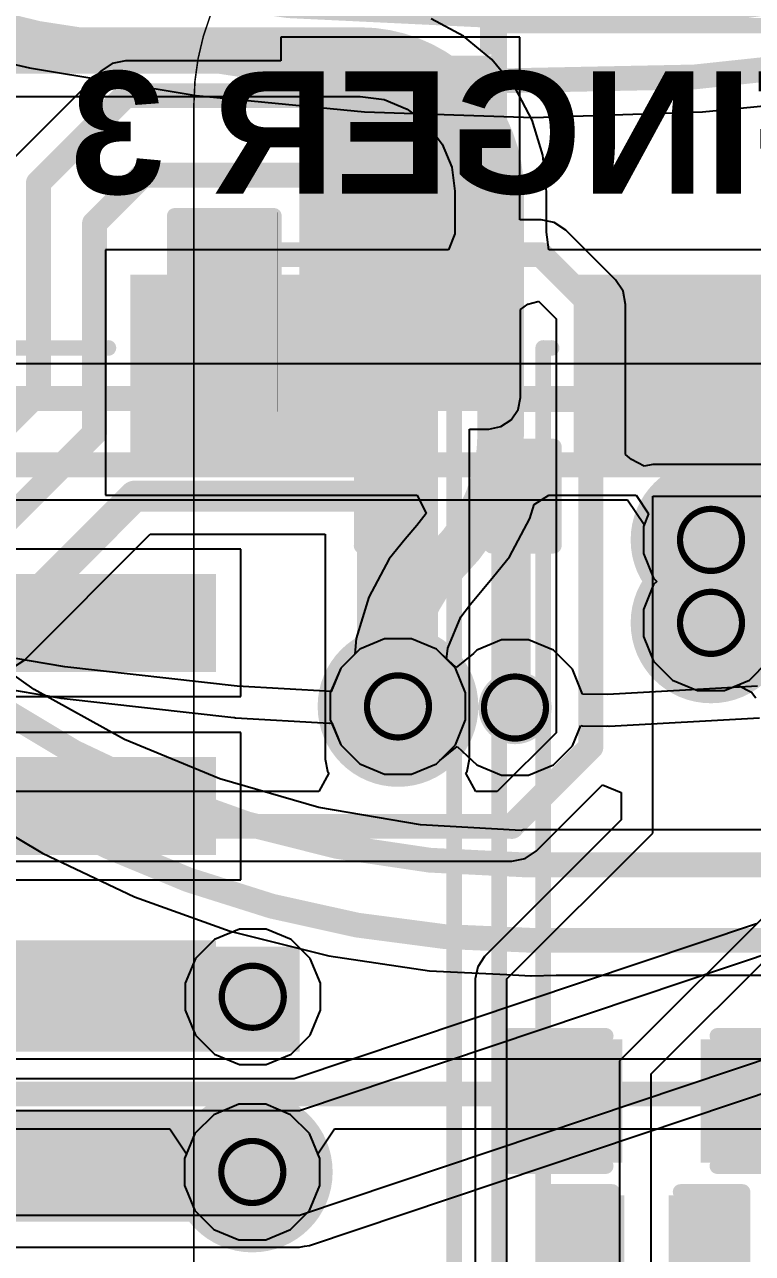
# Model space of a CAD drawing. Header units: inches. Extents: x -30 to 282, y -86 to 78.
# Drawn here: x 6.21 to 12.17, y -75.16 to -65.1 of the extents above; entities that cross this region are included whole.
import ezdxf

# ---------------------------------------------------------------- set-up
doc = ezdxf.new("R2010")
doc.units = ezdxf.units.IN
for name, color, linetype in [('Board Outline', 216, 'Continuous'), ('Bottom Layer', 5, 'Continuous'), ('Bottom Overlay', 54, 'Continuous'), ('Bottom Paste', 16, 'Continuous'), ('Bottom Solder', 6, 'Continuous'), ('Dimensions', 6, 'Continuous'), ('Drill Drawing', 1, 'Continuous'), ('GND 01', 76, 'Continuous'), ('GND 02', 16, 'Continuous'), ('PWR', 156, 'Continuous'), ('SIG 01', 90, 'Continuous'), ('Top Layer', 1, 'Continuous'), ('Top Overlay', 2, 'Continuous'), ('Top Paste', 8, 'Continuous'), ('Top Solder', 216, 'Continuous'), ('Via Holes', 16, 'Continuous')]:
    doc.layers.add(name, color=color, linetype=linetype)
doc.styles.add('Arial_Bold', font='', dxfattribs={"height": 0.2})
doc.styles.get('Arial_Bold').set_extended_font_data('Arial', bold=True)

# ---------------------------------------------------------------- blocks, each defined once
blk = doc.blocks.new('R___0402_25')
at = {"layer": 'Top Layer'}
for points in [[(-0.699, -0.318), (-0.699, 0.318), (-0.241, 0.318), (-0.241, -0.318)], [(0.241, -0.318), (0.241, 0.318), (0.698, 0.318), (0.698, -0.318)]]:
    blk.add_hatch(color=1, dxfattribs=at).paths.add_polyline_path(points)
at = {"layer": 'Top Paste'}
for points in [[(-0.699, -0.318), (-0.699, 0.318), (-0.241, 0.318), (-0.241, -0.318)], [(0.241, -0.318), (0.241, 0.318), (0.698, 0.318), (0.698, -0.318)]]:
    blk.add_hatch(color=8, dxfattribs=at).paths.add_polyline_path(points)
at = {"layer": 'Top Solder'}
for points in [[(-0.754, -0.373), (-0.754, 0.373), (-0.186, 0.373), (-0.186, -0.373)], [(0.186, -0.373), (0.186, 0.373), (0.753, 0.373), (0.753, -0.373)]]:
    blk.add_hatch(color=216, dxfattribs=at).paths.add_polyline_path(points)
at = {"layer": 'Top Overlay'}
for points, const_width in [([(-0.787, 0.406), (-0.787, -0.406)], 0.127), ([(0.787, 0.406), (-0.787, 0.406)], 0.127), ([(0.787, 0.406), (0.787, -0.406)], 0.127), ([(-0.787, -0.406), (0.787, -0.406)], 0.127), ([(-0.813, -0.432), (0.813, -0.432)], 0.00323)]:
    blk.add_lwpolyline(points, dxfattribs=dict(at, const_width=const_width))
for points, const_width in [([(-0.819, 0.406, 1), (-0.756, 0.406, 1)], 0.0635), ([(-0.819, 0.406, 1), (-0.756, 0.406, 1)], 0.0635), ([(0.756, 0.406, 1), (0.819, 0.406, 1)], 0.0635), ([(0.756, 0.406, 1), (0.819, 0.406, 1)], 0.0635), ([(-0.819, -0.406, 1), (-0.756, -0.406, 1)], 0.0635), ([(-0.819, -0.406, 1), (-0.756, -0.406, 1)], 0.0635), ([(0.756, -0.406, 1), (0.819, -0.406, 1)], 0.0635), ([(0.756, -0.406, 1), (0.819, -0.406, 1)], 0.0635), ([(-0.814, -0.432, 1), (-0.812, -0.432, 1)], 0.00161), ([(0.812, -0.432, 1), (0.814, -0.432, 1)], 0.00161)]:
    blk.add_lwpolyline(points, format="xyb", close=True, dxfattribs=dict(at, const_width=const_width))
blk = doc.blocks.new('B6B_ZR_SM4_TF_LF__SN__B_28')
at = {"layer": 'Bottom Layer'}
blk.add_hatch(color=5, dxfattribs=at).paths.add_polyline_path([(-6.55, -0.125), (-5.05, -0.125), (-5.05, -2.425), (-6.55, -2.425)])
at = {"layer": 'Bottom Paste'}
blk.add_hatch(color=16, dxfattribs=at).paths.add_polyline_path([(-6.55, -0.125), (-5.05, -0.125), (-5.05, -2.425), (-6.55, -2.425)])
at = {"layer": 'Bottom Solder'}
blk.add_hatch(color=6, dxfattribs=at).paths.add_polyline_path([(-6.601, -0.074), (-4.999, -0.074), (-4.999, -2.476), (-6.601, -2.476)])
at = {"layer": 'Bottom Overlay', "const_width": 0.127}
for points in [[(-6, -2.725), (-6, -2.656)], [(6, -2.725), (-6, -2.725)]]:
    blk.add_lwpolyline(points, dxfattribs=at)
at = {"layer": 'Bottom Overlay', "const_width": 0.0635}
for points in [[(-6.032, -2.656, 1), (-5.968, -2.656, 1)], [(-6.032, -2.725, 1), (-5.968, -2.725, 1)], [(-6.032, -2.725, 1), (-5.968, -2.725, 1)]]:
    blk.add_lwpolyline(points, format="xyb", close=True, dxfattribs=at)
blk = doc.blocks.new('B6B_ZR_SM4_TF_LF__SN__B_29')
at = {"layer": 'Bottom Layer'}
for points in [[(-1.1, 3.275), (-0.4, 3.275), (-0.4, -0.725), (-1.1, -0.725)], [(0.4, 3.275), (1.1, 3.275), (1.1, -0.725), (0.4, -0.725)], [(1.9, 3.275), (2.6, 3.275), (2.6, -0.725), (1.9, -0.725)], [(3.4, 3.275), (4.1, 3.275), (4.1, -0.725), (3.4, -0.725)], [(5.05, -0.125), (6.55, -0.125), (6.55, -2.425), (5.05, -2.425)]]:
    blk.add_hatch(color=5, dxfattribs=at).paths.add_polyline_path(points)
at = {"layer": 'Bottom Paste'}
for points in [[(-1.1, 3.275), (-0.4, 3.275), (-0.4, -0.725), (-1.1, -0.725)], [(0.4, 3.275), (1.1, 3.275), (1.1, -0.725), (0.4, -0.725)], [(1.9, 3.275), (2.6, 3.275), (2.6, -0.725), (1.9, -0.725)], [(3.4, 3.275), (4.1, 3.275), (4.1, -0.725), (3.4, -0.725)], [(5.05, -0.125), (6.55, -0.125), (6.55, -2.425), (5.05, -2.425)]]:
    blk.add_hatch(color=16, dxfattribs=at).paths.add_polyline_path(points)
at = {"layer": 'Bottom Solder'}
for points in [[(-1.151, 3.326), (-0.349, 3.326), (-0.349, -0.776), (-1.151, -0.776)], [(0.349, 3.326), (1.151, 3.326), (1.151, -0.776), (0.349, -0.776)], [(1.849, 3.326), (2.651, 3.326), (2.651, -0.776), (1.849, -0.776)], [(3.349, 3.326), (4.151, 3.326), (4.151, -0.776), (3.349, -0.776)], [(4.999, -0.074), (6.601, -0.074), (6.601, -2.476), (4.999, -2.476)]]:
    blk.add_hatch(color=6, dxfattribs=at).paths.add_polyline_path(points)
at = {"layer": 'Bottom Overlay', "const_width": 0.127}
for points in [[(6, 0.975), (6, 0.106)], [(6, -2.656), (6, -2.725)], [(-6, -2.725), (6, -2.725)]]:
    blk.add_lwpolyline(points, dxfattribs=at)
at = {"layer": 'Bottom Overlay', "const_width": 0.0635}
for points in [[(5.968, 0.106, 1), (6.032, 0.106, 1)], [(5.968, -2.656, 1), (6.032, -2.656, 1)], [(5.968, -2.725, 1), (6.032, -2.725, 1)], [(5.968, -2.725, 1), (6.032, -2.725, 1)]]:
    blk.add_lwpolyline(points, format="xyb", close=True, dxfattribs=at)
blk = doc.blocks.new('8_TSSOP_87')
at = {"layer": 'Top Layer'}
for points in [[(-3.675, 1.2), (-2.225, 1.2), (-2.225, 0.75), (-3.675, 0.75)], [(2.225, 1.2), (3.675, 1.2), (3.675, 0.75), (2.225, 0.75)], [(-3.675, 0.55), (-2.225, 0.55), (-2.225, 0.1), (-3.675, 0.1)], [(2.225, 0.55), (3.675, 0.55), (3.675, 0.1), (2.225, 0.1)], [(-3.675, -0.1), (-2.225, -0.1), (-2.225, -0.55), (-3.675, -0.55)], [(2.225, -0.1), (3.675, -0.1), (3.675, -0.55), (2.225, -0.55)], [(-3.675, -0.75), (-2.225, -0.75), (-2.225, -1.2), (-3.675, -1.2)], [(2.225, -0.75), (3.675, -0.75), (3.675, -1.2), (2.225, -1.2)]]:
    blk.add_hatch(color=1, dxfattribs=at).paths.add_polyline_path(points)
at = {"layer": 'Top Overlay'}
blk.add_hatch(color=2, dxfattribs=at).paths.add_polyline_path([(-2.13, 0.737), (-1.851, 0.737), (-1.851, 1.194), (-2.13, 1.194)])
at = {"layer": 'Top Paste'}
for points in [[(-3.675, 1.2), (-2.225, 1.2), (-2.225, 0.75), (-3.675, 0.75)], [(2.225, 1.2), (3.675, 1.2), (3.675, 0.75), (2.225, 0.75)], [(-3.675, 0.55), (-2.225, 0.55), (-2.225, 0.1), (-3.675, 0.1)], [(2.225, 0.55), (3.675, 0.55), (3.675, 0.1), (2.225, 0.1)], [(-3.675, -0.1), (-2.225, -0.1), (-2.225, -0.55), (-3.675, -0.55)], [(2.225, -0.1), (3.675, -0.1), (3.675, -0.55), (2.225, -0.55)], [(-3.675, -0.75), (-2.225, -0.75), (-2.225, -1.2), (-3.675, -1.2)], [(2.225, -0.75), (3.675, -0.75), (3.675, -1.2), (2.225, -1.2)]]:
    blk.add_hatch(color=8, dxfattribs=at).paths.add_polyline_path(points)
at = {"layer": 'Top Solder'}
for points in [[(-3.777, 1.302), (-2.123, 1.302), (-2.123, 0.648), (-3.777, 0.648)], [(2.123, 1.302), (3.777, 1.302), (3.777, 0.648), (2.123, 0.648)], [(-3.777, 0.652), (-2.123, 0.652), (-2.123, -0.002), (-3.777, -0.002)], [(2.123, 0.652), (3.777, 0.652), (3.777, -0.002), (2.123, -0.002)], [(-3.777, 0.002), (-2.123, 0.002), (-2.123, -0.652), (-3.777, -0.652)], [(2.123, 0.002), (3.777, 0.002), (3.777, -0.652), (2.123, -0.652)], [(-3.777, -0.648), (-2.123, -0.648), (-2.123, -1.302), (-3.777, -1.302)], [(2.123, -0.648), (3.777, -0.648), (3.777, -1.302), (2.123, -1.302)]]:
    blk.add_hatch(color=216, dxfattribs=at).paths.add_polyline_path(points)
at = {"layer": 'Top Overlay', "const_width": 0.127}
for points in [[(2.235, 1.549), (-2.235, 1.549)], [(-2.235, 1.372), (-2.235, 1.549)], [(2.235, 1.549), (2.235, 1.372)], [(-3.962, 1.118), (-3.962, 0.864)], [(-3.835, 0.991), (-3.962, 1.118)], [(-3.835, 0.991), (-3.962, 0.864)], [(-2.235, -1.549), (-2.235, -1.372)], [(2.235, -1.372), (2.235, -1.549)], [(2.235, -1.549), (-2.235, -1.549)]]:
    blk.add_lwpolyline(points, dxfattribs=at)
at = {"layer": 'Top Overlay', "const_width": 0.0635}
for points in [[(-2.267, 1.549, 1), (-2.203, 1.549, 1)], [(-2.267, 1.549, 1), (-2.203, 1.549, 1)], [(2.203, 1.549, 1), (2.267, 1.549, 1)], [(2.203, 1.549, 1), (2.267, 1.549, 1)], [(-2.267, 1.372, 1), (-2.203, 1.372, 1)], [(2.203, 1.372, 1), (2.267, 1.372, 1)], [(-3.994, 1.118, 1), (-3.931, 1.118, 1)], [(-3.994, 1.118, 1), (-3.931, 1.118, 1)], [(-3.867, 0.991, 1), (-3.804, 0.991, 1)], [(-3.867, 0.991, 1), (-3.804, 0.991, 1)], [(-3.994, 0.864, 1), (-3.931, 0.864, 1)], [(-3.994, 0.864, 1), (-3.931, 0.864, 1)], [(-2.267, -1.372, 1), (-2.203, -1.372, 1)], [(2.203, -1.372, 1), (2.267, -1.372, 1)], [(-2.267, -1.549, 1), (-2.203, -1.549, 1)], [(-2.267, -1.549, 1), (-2.203, -1.549, 1)], [(2.203, -1.549, 1), (2.267, -1.549, 1)], [(2.203, -1.549, 1), (2.267, -1.549, 1)]]:
    blk.add_lwpolyline(points, format="xyb", close=True, dxfattribs=at)
blk = doc.blocks.new('C___0402_135')
at = {"layer": 'Top Layer'}
for points in [[(-0.699, -0.318), (-0.699, 0.317), (-0.241, 0.317), (-0.241, -0.318)], [(0.241, -0.318), (0.241, 0.317), (0.699, 0.317), (0.699, -0.318)]]:
    blk.add_hatch(color=1, dxfattribs=at).paths.add_polyline_path(points)
at = {"layer": 'Top Paste'}
for points in [[(-0.699, -0.318), (-0.699, 0.317), (-0.241, 0.317), (-0.241, -0.318)], [(0.241, -0.318), (0.241, 0.317), (0.699, 0.317), (0.699, -0.318)]]:
    blk.add_hatch(color=8, dxfattribs=at).paths.add_polyline_path(points)
at = {"layer": 'Top Solder'}
for points in [[(-0.758, -0.378), (-0.758, 0.377), (-0.181, 0.377), (-0.181, -0.378)], [(0.181, -0.378), (0.181, 0.377), (0.758, 0.377), (0.758, -0.378)]]:
    blk.add_hatch(color=216, dxfattribs=at).paths.add_polyline_path(points)
at = {"layer": 'Top Overlay', "const_width": 0.127}
for points in [[(-0.787, 0.406), (-0.787, -0.406)], [(-0.279, 0.406), (-0.787, 0.406)], [(0.787, 0.406), (0.279, 0.406)], [(0.787, 0.406), (0.787, -0.406)], [(-0.279, -0.406), (-0.787, -0.406)], [(0.787, -0.406), (0.279, -0.406)]]:
    blk.add_lwpolyline(points, dxfattribs=at)
at = {"layer": 'Top Overlay', "const_width": 0.0635}
for points in [[(-0.819, 0.406, 1), (-0.756, 0.406, 1)], [(-0.819, 0.406, 1), (-0.756, 0.406, 1)], [(-0.311, 0.406, 1), (-0.248, 0.406, 1)], [(0.248, 0.406, 1), (0.311, 0.406, 1)], [(0.756, 0.406, 1), (0.819, 0.406, 1)], [(0.756, 0.406, 1), (0.819, 0.406, 1)], [(-0.819, -0.406, 1), (-0.756, -0.406, 1)], [(-0.819, -0.406, 1), (-0.756, -0.406, 1)], [(-0.311, -0.406, 1), (-0.248, -0.406, 1)], [(0.248, -0.406, 1), (0.311, -0.406, 1)], [(0.756, -0.406, 1), (0.819, -0.406, 1)], [(0.756, -0.406, 1), (0.819, -0.406, 1)]]:
    blk.add_lwpolyline(points, format="xyb", close=True, dxfattribs=at)
blk = doc.blocks.new('C___0603_137')
at = {"layer": 'Top Layer'}
for points in [[(-0.381, 0.445), (-0.381, -0.445), (-1.143, -0.445), (-1.143, 0.445)], [(1.143, 0.445), (1.143, -0.445), (0.381, -0.445), (0.381, 0.445)]]:
    blk.add_hatch(color=1, dxfattribs=at).paths.add_polyline_path(points)
at = {"layer": 'Top Paste'}
for points in [[(-0.381, 0.445), (-0.381, -0.445), (-1.143, -0.445), (-1.143, 0.445)], [(1.143, 0.445), (1.143, -0.445), (0.381, -0.445), (0.381, 0.445)]]:
    blk.add_hatch(color=8, dxfattribs=at).paths.add_polyline_path(points)
at = {"layer": 'Top Solder'}
for points in [[(-0.321, 0.504), (-0.321, -0.504), (-1.203, -0.504), (-1.203, 0.504)], [(1.203, 0.504), (1.203, -0.504), (0.321, -0.504), (0.321, 0.504)]]:
    blk.add_hatch(color=216, dxfattribs=at).paths.add_polyline_path(points)
at = {"layer": 'Top Overlay', "const_width": 0.127}
for points in [[(-1.245, 0.533), (-1.245, -0.533)], [(-0.457, 0.533), (-1.245, 0.533)], [(1.245, 0.533), (0.457, 0.533)], [(1.245, 0.533), (1.245, -0.533)], [(-0.457, -0.533), (-1.245, -0.533)], [(1.245, -0.533), (0.457, -0.533)]]:
    blk.add_lwpolyline(points, dxfattribs=at)
at = {"layer": 'Top Overlay', "const_width": 0.0635}
for points in [[(-1.276, 0.533, 1), (-1.213, 0.533, 1)], [(-1.276, 0.533, 1), (-1.213, 0.533, 1)], [(-0.489, 0.533, 1), (-0.425, 0.533, 1)], [(0.425, 0.533, 1), (0.489, 0.533, 1)], [(1.213, 0.533, 1), (1.276, 0.533, 1)], [(1.213, 0.533, 1), (1.276, 0.533, 1)], [(-1.276, -0.533, 1), (-1.213, -0.533, 1)], [(-1.276, -0.533, 1), (-1.213, -0.533, 1)], [(-0.489, -0.533, 1), (-0.425, -0.533, 1)], [(0.425, -0.533, 1), (0.489, -0.533, 1)], [(1.213, -0.533, 1), (1.276, -0.533, 1)], [(1.213, -0.533, 1), (1.276, -0.533, 1)]]:
    blk.add_lwpolyline(points, format="xyb", close=True, dxfattribs=at)
blk = doc.blocks.new('C___0402_155')
at = {"layer": 'Top Layer'}
for points in [[(-0.698, -0.318), (-0.698, 0.318), (-0.241, 0.318), (-0.241, -0.318)], [(0.241, -0.318), (0.241, 0.318), (0.698, 0.318), (0.698, -0.318)]]:
    blk.add_hatch(color=1, dxfattribs=at).paths.add_polyline_path(points)
at = {"layer": 'Top Paste'}
for points in [[(-0.698, -0.318), (-0.698, 0.318), (-0.241, 0.318), (-0.241, -0.318)], [(0.241, -0.318), (0.241, 0.318), (0.698, 0.318), (0.698, -0.318)]]:
    blk.add_hatch(color=8, dxfattribs=at).paths.add_polyline_path(points)
at = {"layer": 'Top Solder'}
for points in [[(-0.758, -0.377), (-0.758, 0.377), (-0.181, 0.377), (-0.181, -0.377)], [(0.181, -0.377), (0.181, 0.377), (0.758, 0.377), (0.758, -0.377)]]:
    blk.add_hatch(color=216, dxfattribs=at).paths.add_polyline_path(points)
at = {"layer": 'Top Overlay', "const_width": 0.127}
for points in [[(-0.279, 0.406), (-0.787, 0.406)], [(-0.787, -0.406), (-0.787, 0.406)], [(0.787, 0.406), (0.279, 0.406)], [(0.787, -0.406), (0.787, 0.406)], [(-0.279, -0.406), (-0.787, -0.406)], [(0.787, -0.406), (0.279, -0.406)]]:
    blk.add_lwpolyline(points, dxfattribs=at)
at = {"layer": 'Top Overlay', "const_width": 0.0635}
for points in [[(-0.819, 0.406, 1), (-0.756, 0.406, 1)], [(-0.819, 0.406, 1), (-0.756, 0.406, 1)], [(-0.311, 0.406, 1), (-0.248, 0.406, 1)], [(0.248, 0.406, 1), (0.311, 0.406, 1)], [(0.756, 0.406, 1), (0.819, 0.406, 1)], [(0.756, 0.406, 1), (0.819, 0.406, 1)], [(-0.819, -0.406, 1), (-0.756, -0.406, 1)], [(-0.819, -0.406, 1), (-0.756, -0.406, 1)], [(-0.311, -0.406, 1), (-0.248, -0.406, 1)], [(0.248, -0.406, 1), (0.311, -0.406, 1)], [(0.756, -0.406, 1), (0.819, -0.406, 1)], [(0.756, -0.406, 1), (0.819, -0.406, 1)]]:
    blk.add_lwpolyline(points, format="xyb", close=True, dxfattribs=at)

msp = doc.modelspace()

# ---------------------------------------------------------------- hatches: boundary and pattern name
at = {"layer": 'Bottom Layer'}
h = msp.add_hatch(color=5, dxfattribs=at)
edge = h.paths.add_edge_path()
edge.add_arc((11.835, -69.321), 0.3, 0, 360)
h = msp.add_hatch(color=5, dxfattribs=at)
edge = h.paths.add_edge_path()
edge.add_arc((11.835, -70), 0.3, 0, 360)
h = msp.add_hatch(color=5, dxfattribs=at)
edge = h.paths.add_edge_path()
edge.add_arc((9.272, -70.684), 0.3, 0, 360)
h = msp.add_hatch(color=5, dxfattribs=at)
edge = h.paths.add_edge_path()
edge.add_arc((10.23, -70.693), 0.3, 0, 360)
for points in [[(2.808, -73.509), (8.466, -73.509), (8.466, -72.65), (2.808, -72.65)], [(2.808, -74.85), (8.466, -74.85), (8.466, -73.992), (2.808, -73.992)]]:
    msp.add_hatch(color=5, dxfattribs=at).paths.add_polyline_path(points)
h = msp.add_hatch(color=5, dxfattribs=at)
edge = h.paths.add_edge_path()
edge.add_arc((8.083, -73.06), 0.3, 0, 360)
h = msp.add_hatch(color=5, dxfattribs=at)
edge = h.paths.add_edge_path()
edge.add_arc((8.079, -74.494), 0.3, 0, 360)
at = {"layer": 'GND 01'}
h = msp.add_hatch(color=76, dxfattribs=at)
edge = h.paths.add_edge_path()
edge.add_arc((11.835, -69.321), 0.658, 0, 360)
h = msp.add_hatch(color=76, dxfattribs=at)
edge = h.paths.add_edge_path()
edge.add_arc((11.835, -70), 0.658, 0, 360)
h = msp.add_hatch(color=76, dxfattribs=at)
edge = h.paths.add_edge_path()
edge.add_arc((9.272, -70.684), 0.658, 0, 360)
h = msp.add_hatch(color=76, dxfattribs=at)
edge = h.paths.add_edge_path()
edge.add_arc((8.079, -74.494), 0.658, 0, 360)
at = {"layer": 'GND 02'}
h = msp.add_hatch(color=16, dxfattribs=at)
edge = h.paths.add_edge_path()
edge.add_arc((11.835, -69.321), 0.658, 0, 360)
h = msp.add_hatch(color=16, dxfattribs=at)
edge = h.paths.add_edge_path()
edge.add_arc((11.835, -70), 0.658, 0, 360)
h = msp.add_hatch(color=16, dxfattribs=at)
edge = h.paths.add_edge_path()
edge.add_arc((9.272, -70.684), 0.658, 0, 360)
h = msp.add_hatch(color=16, dxfattribs=at)
edge = h.paths.add_edge_path()
edge.add_arc((8.079, -74.494), 0.658, 0, 360)
at = {"layer": 'PWR'}
h = msp.add_hatch(color=156, dxfattribs=at)
edge = h.paths.add_edge_path()
edge.add_arc((11.835, -69.321), 0.3, 0, 360)
h = msp.add_hatch(color=156, dxfattribs=at)
edge = h.paths.add_edge_path()
edge.add_arc((11.835, -70), 0.3, 0, 360)
h = msp.add_hatch(color=156, dxfattribs=at)
edge = h.paths.add_edge_path()
edge.add_arc((9.272, -70.684), 0.3, 0, 360)
h = msp.add_hatch(color=156, dxfattribs=at)
edge = h.paths.add_edge_path()
edge.add_arc((10.23, -70.693), 0.3, 0, 360)
h = msp.add_hatch(color=156, dxfattribs=at)
edge = h.paths.add_edge_path()
edge.add_arc((8.083, -73.06), 0.3, 0, 360)
h = msp.add_hatch(color=156, dxfattribs=at)
edge = h.paths.add_edge_path()
edge.add_arc((8.079, -74.494), 0.3, 0, 360)
at = {"layer": 'SIG 01'}
h = msp.add_hatch(color=90, dxfattribs=at)
edge = h.paths.add_edge_path()
edge.add_arc((11.835, -69.321), 0.3, 0, 360)
h = msp.add_hatch(color=90, dxfattribs=at)
edge = h.paths.add_edge_path()
edge.add_arc((11.835, -70), 0.3, 0, 360)
h = msp.add_hatch(color=90, dxfattribs=at)
edge = h.paths.add_edge_path()
edge.add_arc((9.272, -70.684), 0.3, 0, 360)
h = msp.add_hatch(color=90, dxfattribs=at)
edge = h.paths.add_edge_path()
edge.add_arc((10.23, -70.693), 0.3, 0, 360)
h = msp.add_hatch(color=90, dxfattribs=at)
edge = h.paths.add_edge_path()
edge.add_arc((8.083, -73.06), 0.3, 0, 360)
h = msp.add_hatch(color=90, dxfattribs=at)
edge = h.paths.add_edge_path()
edge.add_arc((8.079, -74.494), 0.3, 0, 360)
at = {"layer": 'Top Layer'}
for points in [[(7.533, -68.155), (10.016, -68.155), (10.016, -67.411), (7.533, -67.411)], [(9.599, -71.115), (9.599, -67.411), (8.935, -67.411), (8.935, -71.115)]]:
    msp.add_hatch(color=1, dxfattribs=at).paths.add_polyline_path(points)
h = msp.add_hatch(color=1, dxfattribs=at)
edge = h.paths.add_edge_path()
edge.add_arc((11.835, -69.321), 0.3, 0, 360)
h = msp.add_hatch(color=1, dxfattribs=at)
edge = h.paths.add_edge_path()
edge.add_arc((11.835, -70), 0.3, 0, 360)
h = msp.add_hatch(color=1, dxfattribs=at)
edge = h.paths.add_edge_path()
edge.add_arc((9.272, -70.684), 0.3, 0, 360)
h = msp.add_hatch(color=1, dxfattribs=at)
edge = h.paths.add_edge_path()
edge.add_arc((10.23, -70.693), 0.3, 0, 360)
h = msp.add_hatch(color=1, dxfattribs=at)
edge = h.paths.add_edge_path()
edge.add_arc((8.083, -73.06), 0.3, 0, 360)
h = msp.add_hatch(color=1, dxfattribs=at)
edge = h.paths.add_edge_path()
edge.add_arc((8.079, -74.494), 0.3, 0, 360)
at = {"layer": 'Via Holes'}
h = msp.add_hatch(color=7, dxfattribs=at)
edge = h.paths.add_edge_path()
edge.add_arc((11.835, -69.321), 0.15, 0, 360)
h = msp.add_hatch(color=7, dxfattribs=at)
edge = h.paths.add_edge_path()
edge.add_arc((11.835, -70), 0.15, 0, 360)
h = msp.add_hatch(color=7, dxfattribs=at)
edge = h.paths.add_edge_path()
edge.add_arc((9.272, -70.684), 0.15, 0, 360)
h = msp.add_hatch(color=7, dxfattribs=at)
edge = h.paths.add_edge_path()
edge.add_arc((10.23, -70.693), 0.15, 0, 360)
h = msp.add_hatch(color=7, dxfattribs=at)
edge = h.paths.add_edge_path()
edge.add_arc((8.083, -73.06), 0.15, 0, 360)
h = msp.add_hatch(color=7, dxfattribs=at)
edge = h.paths.add_edge_path()
edge.add_arc((8.079, -74.494), 0.15, 0, 360)

# ---------------------------------------------------------------- linework, layer by layer
at = {"layer": 'Board Outline', "const_width": 0.254}
msp.add_lwpolyline([(37.495, -16.446, -2.502525), (-17.293, -16.446)], format="xyb", dxfattribs=at)
at = {"layer": 'Bottom Layer'}
for p, q in [((9.808, -65.198), (9.543, -65.057)), ((10.04, -65.389), (9.808, -65.198)), ((10.231, -65.621), (10.04, -65.389)), ((10.372, -65.886), (10.231, -65.621)), ((4.851, -65.692), (8.957, -65.692)), ((8.957, -65.692), (8.961, -65.691)), ((8.961, -65.691), (9.159, -65.717)), ((9.159, -65.717), (9.348, -65.795)), ((9.348, -65.795), (9.51, -65.919)), ((9.51, -65.919), (9.634, -66.081)), ((10.459, -66.173), (10.372, -65.886)), ((9.634, -66.081), (9.712, -66.27)), ((10.489, -66.472), (10.459, -66.173)), ((9.712, -66.27), (9.738, -66.468)), ((9.738, -66.468), (9.738, -66.472)), ((9.738, -66.472), (9.738, -66.815)), ((10.489, -66.802), (10.489, -66.472)), ((10.489, -66.472), (10.489, -66.472)), ((9.738, -66.815), (9.686, -66.946)), ((10.507, -66.946), (10.489, -66.802)), ((9.686, -66.946), (6.878, -66.946)), ((6.878, -66.946), (6.878, -68.954)), ((10.641, -66.946), (10.507, -66.946)), ((13.315, -66.946), (10.641, -66.946)), ((6.878, -68.954), (9.43, -68.954)), ((9.43, -68.954), (9.504, -69.106)), ((10.387, -69.032), (10.507, -68.954)), ((10.507, -68.954), (10.57, -68.954)), ((10.57, -68.954), (11.222, -68.954)), ((11.222, -68.954), (11.324, -69.107)), ((10.352, -69.146), (10.387, -69.032)), ((9.504, -69.106), (9.426, -69.202)), ((10.185, -69.459), (10.352, -69.146)), ((11.324, -69.107), (11.281, -69.21)), ((9.426, -69.202), (9.332, -69.315)), ((11.281, -69.21), (11.281, -69.431)), ((9.332, -69.315), (9.201, -69.475)), ((7.986, -69.396), (3.478, -69.396)), ((7.986, -70.604), (7.986, -69.396)), ((9.201, -69.475), (9.033, -69.789)), ((10.053, -69.62), (10.185, -69.459)), ((11.281, -69.431), (11.365, -69.634)), ((9.96, -69.733), (10.053, -69.62)), ((11.365, -69.687), (11.281, -69.89)), ((11.365, -69.634), (11.391, -69.661)), ((11.391, -69.661), (11.365, -69.687)), ((9.033, -69.789), (8.93, -70.129)), ((9.866, -69.848), (9.96, -69.733)), ((9.787, -69.951), (9.866, -69.848)), ((11.281, -69.89), (11.281, -70.111)), ((9.681, -70.207), (9.787, -69.951)), ((8.93, -70.129), (8.918, -70.255)), ((11.281, -70.111), (11.365, -70.314)), ((8.918, -70.255), (8.803, -70.37)), ((9.669, -70.297), (9.681, -70.207)), ((9.742, -70.37), (9.669, -70.297)), ((8.803, -70.37), (8.718, -70.574)), ((9.826, -70.574), (9.742, -70.37)), ((11.365, -70.314), (11.521, -70.47)), ((11.521, -70.47), (11.725, -70.554)), ((8.718, -70.574), (8.718, -70.794)), ((9.826, -70.794), (9.826, -70.574)), ((11.725, -70.554), (11.945, -70.554)), ((11.945, -70.554), (12.054, -70.509)), ((12.054, -70.509), (12.166, -70.567)), ((12.166, -70.567), (12.202, -70.613)), ((3.478, -70.604), (7.986, -70.604)), ((8.718, -70.794), (8.803, -70.998)), ((9.742, -70.998), (9.826, -70.794)), ((7.986, -70.896), (3.478, -70.896)), ((7.986, -72.104), (7.986, -70.896)), ((8.803, -70.998), (8.959, -71.154)), ((9.586, -71.154), (9.742, -70.998)), ((8.959, -71.154), (9.162, -71.238)), ((9.383, -71.238), (9.586, -71.154)), ((9.162, -71.238), (9.383, -71.238)), ((3.478, -72.104), (7.986, -72.104)), ((12.207, -72.462), (8.423, -73.733)), ((8.466, -73.992), (12.461, -72.65)), ((12.461, -73.509), (8.466, -74.85)), ((8.423, -73.733), (2.808, -73.733)), ((8.548, -75.096), (12.503, -73.768)), ((2.808, -73.992), (8.466, -73.992)), ((8.466, -74.85), (2.808, -74.85)), ((2.808, -75.109), (8.466, -75.109)), ((8.466, -75.109), (8.507, -75.101)), ((8.507, -75.101), (8.548, -75.096))]:
    msp.add_line(p, q, dxfattribs=at)
at = {"layer": 'Bottom Layer', "const_width": 0.381}
for points in [[(3.493, -65.316), (8.957, -65.316)], [(10.113, -68.453), (10.113, -66.472)], [(9.272, -70.684), (9.272, -70.482)]]:
    msp.add_lwpolyline(points, dxfattribs=at)
at = {"layer": 'Bottom Layer', "const_width": 0.191}
for points in [[(8.862, -65.316, 1), (9.052, -65.316, 1)], [(8.862, -65.316, 1), (9.052, -65.316, 1)], [(10.018, -66.472, 1), (10.208, -66.472, 1)], [(10.018, -66.472, 1), (10.208, -66.472, 1)], [(10.018, -68.453, 1), (10.208, -68.453, 1)], [(10.018, -68.453, 1), (10.208, -68.453, 1)], [(9.597, -69.468, 1), (9.788, -69.468, 1)], [(9.598, -69.467, 1), (9.788, -69.467, 1)], [(9.597, -69.468, 1), (9.788, -69.468, 1)], [(9.598, -69.467, 1), (9.788, -69.467, 1)], [(9.598, -69.467, 1), (9.789, -69.467, 1)], [(9.598, -69.467, 1), (9.789, -69.467, 1)], [(9.177, -70.482, 1), (9.368, -70.482, 1)], [(9.177, -70.482, 1), (9.368, -70.482, 1)], [(9.177, -70.684, 1), (9.368, -70.684, 1)]]:
    msp.add_lwpolyline(points, format="xyb", close=True, dxfattribs=at)
at = {"layer": 'Bottom Layer', "const_width": 0.381}
for points in [[(8.957, -65.316, -0.414214), (10.113, -66.472)], [(10.113, -68.453, -0.198786), (9.693, -69.467)], [(9.272, -70.482, -0.198786), (9.692, -69.468)], [(9.693, -69.467, -0.000121), (9.693, -69.467)], [(9.692, -69.468, -0.000121), (9.693, -69.467)]]:
    msp.add_lwpolyline(points, format="xyb", dxfattribs=at)
at = {"layer": 'Dimensions', "const_width": 0.0127}
for points in [[(7.601, -65.75, -0.414214), (9.601, -63.75)], [(10.601, -63.75, -0.414214), (12.601, -65.75)]]:
    msp.add_lwpolyline(points, format="xyb", dxfattribs=at)
at = {"layer": 'Dimensions'}
for points, const_width in [([(10.101, -81.75), (10.101, -63.75)], 0.127), ([(7.601, -79.75), (7.601, -65.75)], 0.0127)]:
    msp.add_lwpolyline(points, dxfattribs=dict(at, const_width=const_width))
at = {"layer": 'Dimensions', "const_width": 0.00635}
msp.add_lwpolyline([(7.598, -65.75, 1), (7.604, -65.75, 1)], format="xyb", close=True, dxfattribs=at)
msp.add_lwpolyline([(7.598, -65.75, 1), (7.604, -65.75, 1)], format="xyb", close=True, dxfattribs=at)
at = {"layer": 'Drill Drawing'}
for points, const_width in [([(12.089, -69.321, 1), (11.581, -69.321, 1)], 0.0508), ([(11.568, -69.321, 1), (11.593, -69.321, 1)], 0.0254), ([(12.076, -69.321, 1), (12.101, -69.321, 1)], 0.0254), ([(12.089, -70, 1), (11.581, -70, 1)], 0.0508), ([(11.568, -70, 1), (11.593, -70, 1)], 0.0254), ([(12.076, -70, 1), (12.101, -70, 1)], 0.0254), ([(9.526, -70.684, 1), (9.018, -70.684, 1)], 0.0508), ([(10.484, -70.693, 1), (9.976, -70.693, 1)], 0.0508), ([(9.006, -70.684, 1), (9.031, -70.684, 1)], 0.0254), ([(9.514, -70.684, 1), (9.539, -70.684, 1)], 0.0254), ([(9.964, -70.693, 1), (9.989, -70.693, 1)], 0.0254), ([(10.472, -70.693, 1), (10.497, -70.693, 1)], 0.0254), ([(8.337, -73.06, 1), (7.829, -73.06, 1)], 0.0508), ([(7.816, -73.06, 1), (7.842, -73.06, 1)], 0.0254), ([(8.324, -73.06, 1), (8.35, -73.06, 1)], 0.0254), ([(8.333, -74.494, 1), (7.825, -74.494, 1)], 0.0508), ([(7.812, -74.494, 1), (7.837, -74.494, 1)], 0.0254), ([(8.32, -74.494, 1), (8.345, -74.494, 1)], 0.0254)]:
    msp.add_lwpolyline(points, format="xyb", close=True, dxfattribs=dict(at, const_width=const_width))
at = {"layer": 'PWR'}
for p, q in [((6.543, -70.359), (5.142, -70.121)), ((9.162, -70.13), (8.959, -70.215)), ((9.383, -70.13), (9.162, -70.13)), ((9.586, -70.215), (9.383, -70.13)), ((10.12, -70.139), (9.917, -70.223)), ((10.341, -70.139), (10.12, -70.139)), ((10.544, -70.223), (10.341, -70.139)), ((8.959, -70.215), (8.803, -70.37)), ((9.623, -70.251), (9.586, -70.215)), ((9.747, -70.366), (9.623, -70.251)), ((9.889, -70.251), (9.747, -70.366)), ((9.917, -70.223), (9.889, -70.251)), ((10.7, -70.379), (10.544, -70.223)), ((5.098, -70.376), (6.5, -70.614)), ((7.956, -70.518), (6.543, -70.359)), ((8.803, -70.37), (8.724, -70.561)), ((10.784, -70.583), (10.7, -70.379)), ((8.724, -70.561), (7.956, -70.518)), ((10.988, -70.587), (10.784, -70.583)), ((12.217, -70.518), (10.988, -70.587)), ((6.5, -70.614), (6.507, -70.614)), ((6.507, -70.614), (6.514, -70.616)), ((6.514, -70.616), (7.927, -70.775)), ((7.927, -70.775), (7.934, -70.775)), ((7.934, -70.775), (7.942, -70.777)), ((7.942, -70.777), (8.709, -70.82)), ((11.002, -70.846), (12.231, -70.777)), ((8.709, -70.82), (8.717, -70.819)), ((8.717, -70.819), (8.724, -70.82)), ((8.724, -70.82), (8.729, -70.819)), ((8.729, -70.819), (8.803, -70.998)), ((10.7, -71.007), (10.769, -70.84)), ((10.769, -70.84), (10.779, -70.842)), ((10.779, -70.842), (10.982, -70.846)), ((10.982, -70.846), (10.992, -70.844)), ((10.992, -70.844), (11.002, -70.846)), ((8.803, -70.998), (8.959, -71.154)), ((9.614, -71.126), (9.756, -71.011)), ((9.756, -71.011), (9.88, -71.126)), ((10.544, -71.163), (10.7, -71.007)), ((8.959, -71.154), (9.162, -71.238)), ((9.383, -71.238), (9.586, -71.154)), ((9.586, -71.154), (9.614, -71.126)), ((9.88, -71.126), (9.917, -71.163)), ((9.917, -71.163), (10.12, -71.247)), ((10.341, -71.247), (10.544, -71.163)), ((9.162, -71.238), (9.383, -71.238)), ((10.12, -71.247), (10.341, -71.247)), ((7.973, -72.506), (7.769, -72.591)), ((8.193, -72.506), (7.973, -72.506)), ((8.397, -72.591), (8.193, -72.506)), ((7.769, -72.591), (7.613, -72.747)), ((8.553, -72.747), (8.397, -72.591)), ((7.613, -72.747), (7.529, -72.95)), ((8.637, -72.95), (8.553, -72.747)), ((7.529, -72.95), (7.529, -73.171)), ((8.637, -73.171), (8.637, -72.95)), ((7.529, -73.171), (7.613, -73.374)), ((8.553, -73.374), (8.637, -73.171)), ((7.613, -73.374), (7.769, -73.53)), ((8.397, -73.53), (8.553, -73.374)), ((7.769, -73.53), (7.973, -73.614)), ((7.973, -73.614), (8.193, -73.614)), ((8.193, -73.614), (8.397, -73.53))]:
    msp.add_line(p, q, dxfattribs=at)
at = {"layer": 'SIG 01'}
for p, q in [((4.905, -65.144), (6.254, -65.458)), ((6.254, -65.458), (7.62, -65.683)), ((7.62, -65.683), (8.997, -65.819)), ((11.765, -65.819), (13.143, -65.683)), ((8.997, -65.819), (10.381, -65.864)), ((10.381, -65.864), (11.765, -65.819)), ((21.677, -67.879), (5.797, -67.879)), ((6.111, -68.992), (11.151, -68.992)), ((11.151, -68.992), (11.287, -69.195)), ((11.287, -69.195), (11.281, -69.21)), ((11.281, -69.21), (11.281, -69.431)), ((11.281, -69.431), (11.365, -69.634)), ((11.365, -69.687), (11.281, -69.89)), ((11.365, -69.634), (11.391, -69.661)), ((11.391, -69.661), (11.365, -69.687)), ((11.281, -69.89), (11.281, -70.111)), ((6.294, -70.546), (5.606, -70.057)), ((9.162, -70.13), (8.959, -70.215)), ((9.383, -70.13), (9.162, -70.13)), ((9.586, -70.215), (9.383, -70.13)), ((11.281, -70.111), (11.365, -70.314)), ((8.959, -70.215), (8.803, -70.37)), ((9.742, -70.37), (9.586, -70.215)), ((8.803, -70.37), (8.718, -70.574)), ((9.826, -70.574), (9.742, -70.37)), ((11.365, -70.314), (11.521, -70.47)), ((12.149, -70.47), (12.304, -70.314)), ((11.521, -70.47), (11.725, -70.554)), ((11.945, -70.554), (12.149, -70.47)), ((7.033, -70.954), (6.294, -70.546)), ((8.718, -70.574), (8.718, -70.794)), ((9.826, -70.794), (9.826, -70.574)), ((11.725, -70.554), (11.945, -70.554)), ((8.718, -70.794), (8.803, -70.998)), ((9.742, -70.998), (9.826, -70.794)), ((7.812, -71.277), (7.033, -70.954)), ((8.803, -70.998), (8.959, -71.154)), ((9.586, -71.154), (9.742, -70.998)), ((8.959, -71.154), (9.162, -71.238)), ((9.383, -71.238), (9.586, -71.154)), ((8.623, -71.511), (7.812, -71.277)), ((9.162, -71.238), (9.383, -71.238)), ((5.647, -71.458), (6.361, -71.886)), ((9.456, -71.652), (8.623, -71.511)), ((10.28, -71.698), (9.456, -71.652)), ((10.298, -71.695), (10.28, -71.698)), ((10.299, -71.695), (10.298, -71.695)), ((21.054, -71.695), (10.299, -71.695)), ((10.299, -71.695), (10.299, -71.695)), ((10.299, -71.695), (10.299, -71.695)), ((6.361, -71.886), (7.114, -72.242)), ((7.114, -72.242), (7.898, -72.523)), ((7.898, -72.523), (8.705, -72.725)), ((8.705, -72.725), (9.529, -72.847)), ((9.529, -72.847), (10.162, -72.878)), ((10.162, -72.878), (10.36, -72.888)), ((10.36, -72.888), (10.363, -72.888)), ((10.363, -72.888), (10.567, -72.883)), ((10.567, -72.883), (17.166, -72.883)), ((17.161, -73.572), (3.605, -73.572)), ((3.605, -74.141), (7.405, -74.141)), ((7.405, -74.141), (7.541, -74.345)), ((8.616, -74.345), (8.752, -74.141)), ((8.752, -74.141), (25.687, -74.141)), ((7.541, -74.345), (7.525, -74.384)), ((7.525, -74.384), (7.525, -74.604)), ((8.633, -74.384), (8.616, -74.345)), ((8.633, -74.604), (8.633, -74.384)), ((7.525, -74.604), (7.609, -74.808)), ((8.548, -74.808), (8.633, -74.604)), ((7.609, -74.808), (7.765, -74.964)), ((8.392, -74.964), (8.548, -74.808)), ((7.765, -74.964), (7.968, -75.048)), ((8.189, -75.048), (8.392, -74.964)), ((7.968, -75.048), (8.189, -75.048))]:
    msp.add_line(p, q, dxfattribs=at)
at = {"layer": 'SIG 01', "const_width": 0.203}
for points in [[(49.194, -40.377, -0.547166), (-1.847, -82.823)], [(48.774, -41.341, -0.533794), (-1.014, -82.529)], [(22.426, -60.798, -0.26958), (2.926, -63.619)], [(13.49, -65.341, -0.130208), (2.867, -64.174)], [(10.298, -71.98, -0.198912), (4.778, -69.693)], [(10.363, -72.598, -0.199136), (4.563, -70.195)], [(31.331, -75.12, -0.193935), (6.062, -81.872)]]:
    msp.add_lwpolyline(points, format="xyb", dxfattribs=at)
for points in [[(5.797, -68.164), (26.247, -68.164)], [(6.111, -68.707), (26.476, -68.707)], [(10.298, -71.98), (10.299, -71.98)], [(10.299, -71.98), (21.187, -71.98)], [(10.363, -72.598), (10.364, -72.598)], [(10.364, -72.598), (22.33, -72.598)], [(3.605, -73.856), (25.687, -73.856)]]:
    msp.add_lwpolyline(points, dxfattribs=at)
at = {"layer": 'SIG 01', "const_width": 0.102}
for points in [[(10.247, -71.98, 1), (10.349, -71.98, 1)], [(10.247, -71.98, 1), (10.349, -71.98, 1)], [(10.248, -71.98, 1), (10.35, -71.98, 1)], [(10.248, -71.98, 1), (10.35, -71.98, 1)], [(10.313, -72.598, 1), (10.414, -72.598, 1)], [(10.313, -72.598, 1), (10.414, -72.598, 1)], [(10.314, -72.598, 1), (10.415, -72.598, 1)], [(10.314, -72.598, 1), (10.415, -72.598, 1)]]:
    msp.add_lwpolyline(points, format="xyb", close=True, dxfattribs=at)
at = {"layer": 'Top Layer'}
for p, q in [((10.27, -65.207), (8.312, -65.207)), ((8.312, -65.207), (8.312, -65.401)), ((10.27, -66.165), (10.27, -65.207)), ((6.931, -65.423), (6.839, -65.485)), ((7.04, -65.401), (6.931, -65.423)), ((8.312, -65.401), (7.04, -65.401)), ((7.04, -65.401), (7.04, -65.401)), ((6.839, -65.485), (6.126, -66.197)), ((6.839, -65.485), (6.839, -65.485)), ((10.27, -66.507), (10.27, -66.165)), ((10.27, -66.165), (10.27, -66.165)), ((10.27, -66.701), (10.27, -66.507)), ((10.27, -66.507), (10.27, -66.507)), ((10.443, -66.701), (10.27, -66.701)), ((10.552, -66.723), (10.443, -66.701)), ((10.443, -66.701), (10.443, -66.701)), ((10.645, -66.785), (10.552, -66.723)), ((11.053, -67.193), (10.645, -66.785)), ((11.115, -67.285), (11.053, -67.193)), ((11.053, -67.193), (11.053, -67.193)), ((10.334, -67.393), (10.416, -67.369)), ((10.416, -67.369), (10.422, -67.368)), ((10.422, -67.368), (10.567, -67.512)), ((11.136, -67.394), (11.115, -67.285)), ((10.275, -67.436), (10.334, -67.393)), ((10.275, -68.155), (10.275, -67.436)), ((11.136, -68.622), (11.136, -67.394)), ((11.136, -67.394), (11.136, -67.394)), ((10.567, -67.512), (10.567, -70.9)), ((10.255, -68.254), (10.275, -68.155)), ((10.199, -68.338), (10.255, -68.254)), ((10.115, -68.394), (10.199, -68.338)), ((9.858, -71.115), (9.858, -68.414)), ((9.858, -68.414), (10.016, -68.414)), ((10.016, -68.414), (10.115, -68.394)), ((11.184, -68.662), (11.136, -68.622)), ((11.289, -68.718), (11.184, -68.662)), ((11.358, -68.704), (11.289, -68.718)), ((12.573, -68.704), (11.358, -68.704)), ((11.358, -71.72), (11.358, -68.963)), ((11.358, -68.963), (12.573, -68.963)), ((6.216, -70.302), (7.244, -69.274)), ((7.244, -69.274), (8.676, -69.274)), ((8.676, -69.274), (8.676, -71.115)), ((6.115, -70.369), (6.216, -70.302)), ((10.567, -70.9), (10.085, -71.381)), ((8.676, -71.115), (8.695, -71.214)), ((9.838, -71.214), (9.858, -71.115)), ((8.705, -71.229), (8.624, -71.381)), ((8.695, -71.214), (8.705, -71.229)), ((9.828, -71.229), (9.838, -71.214)), ((9.91, -71.381), (9.828, -71.229)), ((8.624, -71.381), (5.799, -71.381)), ((10.085, -71.381), (9.91, -71.381)), ((10.405, -71.867), (10.946, -71.326)), ((10.946, -71.326), (11.099, -71.389)), ((11.099, -71.389), (11.099, -71.612)), ((11.099, -71.612), (9.981, -72.73)), ((10.164, -72.913), (11.358, -71.72)), ((10.312, -71.929), (10.405, -71.867)), ((5.917, -71.951), (10.203, -71.951)), ((10.203, -71.951), (10.312, -71.929)), ((10.203, -71.951), (10.203, -71.951)), ((12.573, -72.098), (11.086, -73.584)), ((11.345, -73.692), (12.756, -72.281)), ((9.981, -72.73), (9.925, -72.814)), ((9.925, -72.814), (9.905, -72.913)), ((9.905, -72.913), (9.905, -75.29)), ((10.164, -75.681), (10.164, -72.913)), ((11.086, -73.584), (11.086, -75.575)), ((11.345, -75.575), (11.345, -73.692)), ((7.968, -73.94), (7.765, -74.025)), ((8.189, -73.94), (7.968, -73.94)), ((8.392, -74.025), (8.189, -73.94)), ((7.765, -74.025), (7.609, -74.18)), ((8.548, -74.18), (8.392, -74.025)), ((7.609, -74.18), (7.525, -74.384)), ((8.633, -74.384), (8.548, -74.18)), ((7.525, -74.384), (7.525, -74.604)), ((8.633, -74.604), (8.633, -74.384)), ((7.525, -74.604), (7.609, -74.808)), ((8.548, -74.808), (8.633, -74.604)), ((7.609, -74.808), (7.765, -74.964)), ((8.392, -74.964), (8.548, -74.808)), ((7.765, -74.964), (7.968, -75.048)), ((8.189, -75.048), (8.392, -74.964)), ((7.968, -75.048), (8.189, -75.048))]:
    msp.add_line(p, q, dxfattribs=at)
for points, const_width in [([(6.328, -66.399), (7.04, -65.686)], 0.203), ([(7.04, -65.686), (9.291, -65.686)], 0.203), ([(6.787, -66.732), (7.183, -66.336)], 0.203), ([(7.183, -66.336), (9.291, -66.336)], 0.203), ([(6.328, -68.117), (6.328, -66.399)], 0.203), ([(6.787, -68.447), (6.787, -66.732)], 0.203), ([(7.85, -66.986), (9.291, -66.986)], 0.203), ([(9.291, -66.986), (10.443, -66.986)], 0.203), ([(10.443, -66.986), (10.851, -67.394)], 0.203), ([(10.851, -71.018), (10.851, -67.394)], 0.203), ([(5.671, -68.774), (6.328, -68.117)], 0.203), ([(5.859, -69.374), (6.787, -68.447)], 0.203), ([(5.996, -70.082), (7.115, -68.963)], 0.254), ([(7.115, -68.963), (9.291, -68.963)], 0.254), ([(10.23, -70.693), (10.23, -68.963)], 0.254), ([(10.203, -71.666), (10.851, -71.018)], 0.203), ([(5.799, -71.666), (10.203, -71.666)], 0.203)]:
    msp.add_lwpolyline(points, dxfattribs=dict(at, const_width=const_width))
for points, const_width in [([(6.989, -65.686, 1), (7.091, -65.686, 1)], 0.102), ([(6.989, -65.686, 1), (7.091, -65.686, 1)], 0.102), ([(9.24, -65.686, 1), (9.341, -65.686, 1)], 0.102), ([(7.132, -66.336, 1), (7.234, -66.336, 1)], 0.102), ([(7.132, -66.336, 1), (7.234, -66.336, 1)], 0.102), ([(9.24, -66.336, 1), (9.341, -66.336, 1)], 0.102), ([(6.277, -66.399, 1), (6.378, -66.399, 1)], 0.102), ([(6.277, -66.399, 1), (6.378, -66.399, 1)], 0.102), ([(6.736, -66.732, 1), (6.838, -66.732, 1)], 0.102), ([(6.736, -66.732, 1), (6.838, -66.732, 1)], 0.102), ([(7.8, -66.986, 1), (7.901, -66.986, 1)], 0.102), ([(9.24, -66.986, 1), (9.341, -66.986, 1)], 0.102), ([(9.24, -66.986, 1), (9.341, -66.986, 1)], 0.102), ([(10.393, -66.986, 1), (10.494, -66.986, 1)], 0.102), ([(10.393, -66.986, 1), (10.494, -66.986, 1)], 0.102), ([(10.801, -67.394, 1), (10.902, -67.394, 1)], 0.102), ([(10.801, -67.394, 1), (10.902, -67.394, 1)], 0.102), ([(6.277, -68.117, 1), (6.378, -68.117, 1)], 0.102), ([(6.277, -68.117, 1), (6.378, -68.117, 1)], 0.102), ([(6.736, -68.447, 1), (6.838, -68.447, 1)], 0.102), ([(6.736, -68.447, 1), (6.838, -68.447, 1)], 0.102), ([(7.052, -68.963, 1), (7.179, -68.963, 1)], 0.127), ([(7.052, -68.963, 1), (7.179, -68.963, 1)], 0.127), ([(9.227, -68.963, 1), (9.354, -68.963, 1)], 0.127), ([(10.167, -68.963, 1), (10.294, -68.963, 1)], 0.127), ([(10.167, -70.693, 1), (10.294, -70.693, 1)], 0.127), ([(10.801, -71.018, 1), (10.902, -71.018, 1)], 0.102), ([(10.801, -71.018, 1), (10.902, -71.018, 1)], 0.102), ([(10.152, -71.666, 1), (10.254, -71.666, 1)], 0.102), ([(10.152, -71.666, 1), (10.254, -71.666, 1)], 0.102)]:
    msp.add_lwpolyline(points, format="xyb", close=True, dxfattribs=dict(at, const_width=const_width))

# ---------------------------------------------------------------- block references
for name, p, rotation in [('8_TSSOP_87', (12.241, -66.661), 180), ('R___0402_25', (7.85, -67.456), 90), ('B6B_ZR_SM4_TF_LF__SN__B_29', (7.007, -73.75), 90), ('B6B_ZR_SM4_TF_LF__SN__B_28', (13.186, -73.75), 270), ('C___0402_155', (9.761, -68.963), 180), ('C___0603_137', (11.43, -73.913), 180), ('C___0402_135', (11.306, -75.063), 180)]:
    msp.add_blockref(name, p, dxfattribs=dict(rotation=rotation))

# ---------------------------------------------------------------- texts
at = {"layer": 'Bottom Overlay', "style": 'Arial_Bold', "text_generation_flag": 2}
msp.add_text('FINGER 3', height=1, rotation=360, dxfattribs=at).set_placement((13.026, -66.487))

doc.saveas('drawing.dxf')
